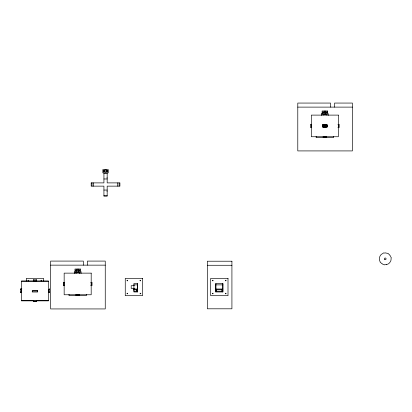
<?xml version="1.0" encoding="UTF-8"?>
<svg xmlns="http://www.w3.org/2000/svg" width="412" height="412" viewBox="0 0 412 412"><rect width="100%" height="100%" fill="white"/><g stroke="black" fill="none" stroke-linecap="round" stroke-linejoin="round"><path stroke-width="0.62" d="M21.409 289.306L21.409 292.53L20.6 292.53L20.6 288.905L21.851 288.905M33.336 301.646L33.336 300.909L36.58 300.909L36.58 301.646L33.336 301.646L33.336 300.626M36.58 279.789L36.58 281.211L33.336 281.211L33.336 279.789L36.58 279.789L36.58 280.474L33.336 280.474L33.336 279.789M48.503 289.59L49.311 289.59L49.311 288.905L49.311 292.53L48.503 292.53L48.503 289.306M64.128 285.573L64.128 282.328M76.05 294.364L76.05 295.631L79.295 295.631L79.295 294.364M76.05 273.532L76.05 272.27M79.295 273.532L79.295 272.27M91.222 285.573L91.222 282.328M92.005 186.136L92.005 182.892M93.385 186.136L93.385 182.892M117.719 186.136L117.719 182.892M119.094 186.136L119.094 182.892M133.91 290.553L133.91 288.39M133.91 285.686L133.91 283.523L137.433 283.528L137.428 290.553M133.91 291.222L136.614 291.222L136.614 289.754L133.91 289.754M137.428 284.877L133.91 284.877L133.91 291.959L137.428 291.959L137.433 283.528M215.837 290.553L215.831 283.528L222.866 283.528L222.861 291.959L215.837 291.959L215.837 289.183M215.837 291.959L215.831 283.528M216.645 291.222L216.645 289.754L222.053 289.754L222.053 291.222L216.645 291.222L216.645 289.523M311.276 127.545L311.276 124.3M323.204 136.336L323.204 137.603L326.448 137.603L326.448 136.336M323.204 115.056L323.204 114.242M326.448 115.056L326.448 114.242M338.37 127.545L338.37 124.3M215.837 289.018L222.861 289.018L222.866 283.528M140.399 293.529C142.238 292.886 138.741 295.054 140.446 293.128M297.788 107.115L352.404 107.115M322.663 112.486L324.012 112.486M325.635 112.486L326.989 112.486M322.663 112.754L324.012 112.754M325.635 112.754L326.989 112.754M322.673 113.563L321.442 113.563L321.442 115.427M311.74 124.3L310.468 124.3L310.468 127.545L311.74 127.545M337.907 124.3L339.179 124.3L339.179 127.545L337.907 127.545M322.725 124.841L322.344 124.841L322.344 127.004L322.725 127.004M322.982 124.841L326.016 124.841L326.016 127.004L322.982 127.004L323.003 124.841M326.186 124.841L326.659 124.841L326.659 127.004L326.186 127.004M326.922 124.841L327.298 124.841L327.298 127.004L326.922 127.004M323.204 136.794L326.448 136.794M103.386 171.078L104.741 171.078M106.363 171.078L107.712 171.078M103.386 171.351L104.741 171.351M106.363 171.351L107.712 171.351M103.927 173.648L107.171 173.648M106.862 177.896L107.171 177.896M103.927 178.978L107.171 178.978M103.927 190.056L107.171 190.056M106.862 191.137L107.171 191.137M103.927 195.386L107.171 195.386M50.64 265.143L105.251 265.143M207.318 265.276L231.92 265.276M75.509 270.509L76.864 270.509M78.486 270.509L79.835 270.509M75.509 270.782L76.864 270.782M78.486 270.782L79.835 270.782M33.671 280.974L21.439 280.974L21.439 300.863L48.477 300.863L48.477 280.974L36.246 280.974M21.439 281.257L48.477 281.257M64.591 282.328L63.319 282.328L63.319 285.573L64.591 285.573M90.758 282.328L92.031 282.328L92.031 285.573L90.758 285.573M215.837 284.877L222.861 284.877M134.214 285.691L131.207 285.691L131.207 288.39L134.214 288.39M133.91 289.018L137.428 289.018M21.409 289.59L20.6 289.59L20.6 288.905M32.254 291.026L37.662 291.026M76.05 294.817L79.295 294.817M21.439 300.575L33.671 300.575M36.246 300.575L48.477 300.575M48.503 292.247L48.503 292.53M21.409 292.247L21.409 292.53M334.559 107.115L334.559 103.062L352.404 103.062L352.404 150.916L297.788 150.916L297.788 103.062L330.501 103.062L330.501 107.115M333.478 136.387L333.478 137.665L316.174 137.665L316.174 136.387M328.204 113.563L328.204 115.427M327.143 124.841L327.143 127.004M326.639 124.841L326.639 127.004M326.479 124.841L326.479 127.004M326.283 124.841L326.283 127.004M325.959 124.841L325.959 127.004M325.789 124.841L325.789 127.004M325.624 124.841L325.624 127.004M325.552 124.841L325.552 127.004M325.367 110.998L325.367 114.242M325.259 124.841L325.259 127.004M325.089 124.841L325.089 127.004M324.96 124.841L324.96 127.004M324.908 124.841L324.908 127.004M324.738 124.841L324.687 127.004M324.553 124.841L324.553 127.004M324.388 124.841L324.388 127.004M324.285 110.998L324.285 114.242M324.29 124.841L324.259 127.004M324.095 124.841L324.095 127.004M324.017 124.841L324.017 127.004M323.853 124.841L323.853 127.004M323.688 124.841L323.688 127.004M323.631 124.841L323.621 127.004M323.461 124.841L323.461 127.004M323.363 124.841L323.363 127.004M323.168 124.841L323.168 127.004M322.498 124.841L322.498 127.004M222.861 289.183L222.861 291.959M222.053 289.523L222.053 291.222M137.428 289.183L137.428 291.959M136.614 289.523L136.614 291.222M106.09 169.59L106.09 172.834L105.009 172.834L105.009 169.59M87.411 265.143L87.411 261.084L105.251 261.084L105.251 308.938L50.64 308.938L50.64 261.084L83.353 261.084L83.353 265.143M86.329 294.41L86.329 295.692L69.025 295.692L69.025 294.41M81.056 271.59L81.056 273.506M78.213 269.026L78.213 272.27M77.132 269.026L77.132 272.27M74.294 271.59L74.294 273.506M49.311 291.845L49.311 292.53M43.61 280.953L43.61 278.388L26.306 278.388L26.306 280.953M36.58 280.922L36.58 281.211M36.58 300.626L36.58 301.646M33.336 280.922L33.336 281.211M20.6 291.845L20.6 292.53M91.191 182.892L91.191 186.136L103.927 186.136L103.927 196.194L107.171 196.194L107.171 186.136L119.907 186.136L119.907 182.892L107.171 182.892L107.171 172.834L108.253 172.834L108.253 169.59L102.846 169.59L102.846 172.834L103.927 172.834L103.927 182.892L91.191 182.892M386.595 264.324C386.023 265.271 385.174 264.21 384.278 264.921C383.768 263.968 382.635 264.813 382.243 263.634C381.167 263.881 381.337 262.537 380.199 262.387C380.57 261.435 379.122 261.074 379.746 260.193C378.819 258.854 379.54 256.944 380.235 255.78C380.93 254.245 382.362 253.88 383.752 252.85C384.587 253.529 385.302 252.309 386.126 253.246C387.017 252.597 387.388 253.9 388.49 253.596C388.588 254.673 389.958 254.333 389.86 255.574C390.937 255.677 390.262 257.011 391.22 257.351C390.957 259.066 391.302 260.502 390.267 261.831C389.561 262.985 388.212 264.519 386.595 264.324M28.073 280.469C28.649 281.988 29.216 279.31 28.073 280.469M41.051 280.469C41.627 281.988 42.194 279.31 41.051 280.469M127.025 280.469C127.602 281.988 128.173 279.31 127.025 280.469M127.025 293.447C127.602 294.966 128.173 292.288 127.025 293.447M140.003 280.469C140.58 281.988 141.151 279.31 140.003 280.469M212.463 280.469C213.04 281.988 213.612 279.31 212.463 280.469M212.463 293.447C213.04 294.966 213.612 292.288 212.463 293.447M225.441 280.469C226.018 281.988 226.59 279.31 225.441 280.469M225.441 293.447C226.018 294.966 226.59 292.288 225.441 293.447M327.53 110.998L322.122 110.998L322.122 114.242L327.53 114.242L327.53 110.998M324.012 111.946L322.663 111.946L322.663 113.295L324.012 113.295L324.012 111.946M326.989 111.946L325.635 111.946L325.635 113.295L326.989 113.295L326.989 111.946M338.34 115.108L311.307 115.108L311.307 136.738L338.34 136.738L338.34 115.108M104.741 170.537L103.386 170.537L103.386 171.892L104.741 171.892L104.741 170.537M107.712 170.537L106.363 170.537L106.363 171.892L107.712 171.892L107.712 170.537M231.92 261.218L207.318 261.218L207.318 308.804L231.92 308.804L231.92 261.218M80.376 269.026L74.969 269.026L74.969 272.27L80.376 272.27L80.376 269.026M76.864 269.968L75.509 269.968L75.509 271.323L76.864 271.323L76.864 269.968M79.835 269.968L78.486 269.968L78.486 271.323L79.835 271.323L79.835 269.968M91.191 273.135L64.159 273.135L64.159 294.765L91.191 294.765L91.191 273.135M142.562 278.388L125.258 278.388L125.258 295.692L142.562 295.692L142.562 278.388M228.001 278.388L210.697 278.388L210.697 295.692L228.001 295.692L228.001 278.388M37.662 290.687L32.254 290.687L32.254 292.01L37.662 292.01L37.662 290.687M325.382 127.004L325.382 124.841L325.351 127.004M384.818 259.555A0.839 0.839 0 0 0 386.075 258.834A0.839 0.839 0 0 0 384.818 258.108A0.839 0.839 0 0 0 384.818 259.555"/></g></svg>
